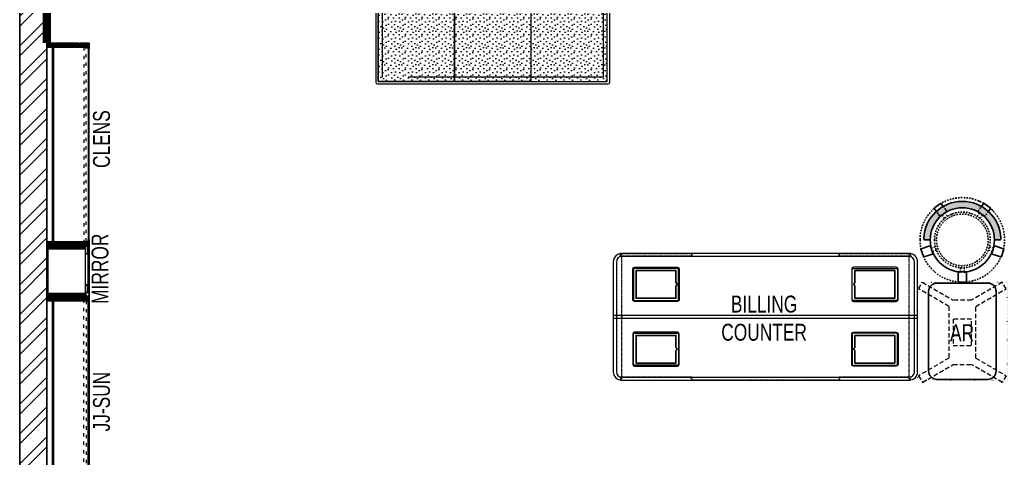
# Model space of a CAD drawing. Header units: feet. Extents: x 6878908 to 6889681, y -5585567 to -5569541.
# Drawn here: x 6879562 to 6885404, y -5576833 to -5574238 of the extents above; entities that cross this region are included whole.
import ezdxf

# ---------------------------------------------------------------- set-up
doc = ezdxf.new("R2010")
doc.units = ezdxf.units.FT
doc.header["$LTSCALE"] = 33
doc.header["$MEASUREMENT"] = 0
for name, pattern in [('ACAD_ISO03W100', [30, 12, -18]), ('DASHDOT2', [0.5, 0.25, -0.125, 0, -0.125]), ('DOT', [0.25, 0, -0.25]), ('HIDDEN2', [4.7624999999999975, 3.174999999999998, -1.587499999999999]), ('HIDDENX2', [0.75, 0.5, -0.25])]:
    doc.linetypes.add(name, pattern=pattern)
doc.layers.add('A-WALL', color=1, linetype='Continuous')
for name, color, linetype, lineweight in [('HATCH', 9, 'Continuous', 9), ('LENS-DIM', 252, 'Continuous', 5), ('LENS-HATCH', 251, 'Continuous', 5), ('LENS-TEXT', 31, 'Continuous', 5), ('LENS_TEXT', 31, 'Continuous', 5), ('LK-FF&E FLOOR', 1, 'Continuous', 9), ('LK-FF&E WALL', 1, 'Continuous', 9), ('LK-MIRROR', 133, 'Continuous', 13), ('LN-ELEVATION-1', 81, 'Continuous', 25), ('LN-ELEVATION-2', 103, 'Continuous', 20), ('LN-ELEVATION-3', 125, 'Continuous', 18), ('LN-ELEVATION-4', 145, 'Continuous', 13), ('LN-ELEVATION-5', 167, 'Continuous', 5), ('LN-HATCH', 251, 'Continuous', 0), ('PLANO-TXT', 252, 'Continuous', 5)]:
    doc.layers.add(name, color=color, linetype=linetype, lineweight=lineweight)
doc.styles.add('LK TXT', font='GILC____.TTF', dxfattribs={"height": 100})

# ---------------------------------------------------------------- blocks, each defined once
blk = doc.blocks.new('A$C6595be2a')
at = {"layer": 'LN-HATCH'}
h = blk.add_hatch(dxfattribs=at)
h.set_pattern_fill('ANSI32', color=256, scale=333, angle=180)
h.set_pattern_definition([(225, (-7170828.59730613, 5284752.689667227), (88.29995930067012, -88.29995930067015), []), (225, (-7170887.463945565, 5284752.689667227), (88.29995930067012, -88.29995930067015), [])])
h.paths.add_polyline_path([(-4213, 12586), (-4373, 12586), (-4373, -2895.837976916693), (-4213, -2895.837976916693), (-4213, 9637), (-3936, 9637), (-3936, 9797), (-4213, 9797), (-4213, 10649), (-3864.500000000001, 10649), (-3864.500000000001, 10799), (-4213, 10799), (-4213, 12426), (-3066, 12426), (-3066, 11493), (-2906, 11493), (-2906, 12426), (3000, 12426), (3000, 11493), (3160, 11493), (3160, 12426), (4307, 12426), (4307, 10799), (3958.5, 10799), (3958.5, 10649), (4307, 10649), (4307, 9797), (4030, 9797), (4030, 9637), (4307, 9637), (4307, -2895.837976916693), (4467, -2895.837976916693), (4467, 9797), (4467, 12586), (4307, 12586)])
h.paths.add_polyline_path([(-27, 8736), (796, 8736), (796, 9616), (-27, 9616)], flags=17)
h.paths.add_polyline_path([(-3066, 10799), (-3414.5, 10799), (-3414.5, 10649), (-3066, 10649), (-3066, 9797), (-3329, 9797), (-3329, 9637), (-2906, 9637), (-2906, 10838), (-3066, 10838)], flags=17)
h.paths.add_polyline_path([(3160, 10799), (3508.5, 10799), (3508.5, 10649), (3160, 10649), (3160, 9797), (3423, 9797), (3423, 9637), (3000, 9637), (3000, 10838), (3160, 10838)], flags=17)
h.paths.add_polyline_path([(710, -2738), (710, -3439.837976916693), (10, -3439.837976916693), (10, -2449), (710, -2449)])
h.paths.add_polyline_path([(0, 1959), (553, 1959), (553, 2619), (0, 2619)])
at = {"layer": 'A-WALL'}
for points in [[(-4213, -2895.837976916693), (-4213, 9637), (-3936, 9637), (-3936, 9797), (-4213, 9797), (-4213, 10649), (-3864.500000000001, 10649), (-3864.500000000001, 10799), (-4213, 10799), (-4213, 12426), (-3066, 12426), (-3066, 11493), (-2906, 11493), (-2906, 12426), (3000, 12426)], [(4467, -2895.837976916693), (4467, 9797), (4467, 12586), (4307, 12586), (-4213, 12586), (-4373, 12586), (-4373, -2895.837976916693)]]:
    blk.add_lwpolyline(points, dxfattribs=at)
blk = doc.blocks.new('JJ SH 1200')
at = {"layer": 'LN-HATCH', "ltscale": 0.5}
h = blk.add_hatch(dxfattribs=at)
h.set_pattern_fill('ANSI31', color=256, scale=2)
h.set_pattern_definition([(45, (4097187.330767878, 1708800.267299229), (-4.490128060534575, 4.490128060534575), [])])
h.paths.add_polyline_path([(792.0591651862488, 220), (792.0591651862488, 30), (786.0591651862486, 30), (786.0591651862486, 20), (792.0591651862488, 20), (792.0591651862488, -24), (767.0591651862488, -24), (767.0591651862488, 220)])
h.paths.add_polyline_path([(-382.9408348137513, 180), (767.0591651862488, 180), (767.0591651862488, 186), (-382.9408348137513, 186)])
h.paths.add_polyline_path([(757.0591651862486, -24), (757.0591651862486, -30), (792.0591651862488, -30), (792.0591651862488, -24)])
h.paths.add_polyline_path([(-407.9408348137512, 220), (-407.9408348137512, 30), (-401.9408348137512, 30), (-401.9408348137512, 20), (-407.9408348137512, 20), (-407.9408348137512, -24), (-382.9408348137513, -24), (-382.9408348137513, 220)])
h.paths.add_polyline_path([(-372.9408348137513, -24), (-372.9408348137513, -30), (-407.9408348137512, -30), (-407.9408348137512, -24)])
at = {"layer": 'LN-ELEVATION-1', "ltscale": 0.5}
for points in [[(-407.9408348137512, 220), (-407.9408348137512, 30), (-401.9408348137512, 30), (-401.9408348137512, 20), (-407.9408348137512, 20), (-407.9408348137512, -24), (-382.9408348137513, -24), (-382.9408348137513, 220)], [(-382.9408348137513, 180), (767.0591651862488, 180), (767.0591651862488, 186), (-382.9408348137513, 186)], [(792.0591651862488, 220), (792.0591651862488, 30), (786.0591651862486, 30), (786.0591651862486, 20), (792.0591651862488, 20), (792.0591651862488, -24), (767.0591651862488, -24), (767.0591651862488, 220)], [(-372.9408348137513, -24), (-372.9408348137513, -30), (-407.9408348137512, -30), (-407.9408348137512, -24)], [(757.0591651862486, -24), (757.0591651862486, -30), (792.0591651862488, -30), (792.0591651862488, -24)]]:
    blk.add_lwpolyline(points, close=True, dxfattribs=at)
at = {"layer": 'LN-ELEVATION-3', "ltscale": 0.5}
for p, q in [((767.0591651862488, 220), (-382.9408348137513, 220)), ((757.0591651862486, -24), (-372.9408348137513, -24)), ((-372.9408348137513, -30), (757.0591651862486, -30))]:
    blk.add_line(p, q, dxfattribs=at)
at = {"layer": 'LN-ELEVATION-4', "linetype": 'ACAD_ISO03W100', "ltscale": 0.05}
blk.add_lwpolyline([(767.0591651862488, 0), (-382.9408348137513, 0), (-382.9408348137513, -12), (767.0591651862488, -12)], close=True, dxfattribs=at)
blk = doc.blocks.new('MIRROR')
at = {"layer": 'LN-HATCH', "ltscale": 0.5}
h = blk.add_hatch(dxfattribs=at)
h.set_pattern_fill('ANSI31', color=256, scale=2)
h.set_pattern_definition([(45, (4060433.741624544, 1708720.786904081), (-4.490128060534575, 4.490128060534575), [])])
h.paths.add_polyline_path([(212.944788963403, 101.3407590774622), (230.944788963403, 101.3407590774622), (230.944788963403, -127.6592409225377), (212.944788963403, -127.6592409225377)])
h.paths.add_polyline_path([(230.944788963403, 95.34075907746227), (494.9447889634027, 95.34075907746227), (494.9447889634027, 101.3407590774622), (230.944788963403, 101.3407590774622)])
h.paths.add_polyline_path([(512.9447889634027, 101.3407590774622), (494.9447889634027, 101.3407590774622), (494.9447889634027, -127.6592409225377), (512.9447889634027, -127.6592409225377)])
at = {"layer": 'Defpoints'}
blk.add_lwpolyline([(512.9447889634027, 101.3407590774622), (212.944788963403, 101.3407590774622), (212.944788963403, -148.6592409225377), (512.9447889634027, -148.6592409225377)], close=True, dxfattribs=at)
at = {"layer": 'LN-ELEVATION-1'}
for points in [[(212.944788963403, 101.3407590774622), (230.944788963403, 101.3407590774622), (230.944788963403, -127.6592409225377), (212.944788963403, -127.6592409225377)], [(230.944788963403, 95.34075907746227), (494.9447889634027, 95.34075907746227), (494.9447889634027, 101.3407590774622), (230.944788963403, 101.3407590774622)], [(512.9447889634027, 101.3407590774622), (494.9447889634027, 101.3407590774622), (494.9447889634027, -127.6592409225377), (512.9447889634027, -127.6592409225377)], [(259.944788963403, -141.6592409225377), (259.944788963403, -127.6592409225377), (214.944788963403, -127.6592409225377), (214.944788963403, -148.6592409225377), (223.944788963403, -148.6592409225377), (223.944788963403, -147.1592409225377), (216.444788963403, -147.1592409225377), (216.444788963403, -141.6592409225377)], [(442.944788963403, -141.6592409225377), (442.944788963403, -127.6592409225377), (487.9447889634028, -127.6592409225377), (487.9447889634028, -148.6592409225377), (478.9447889634026, -148.6592409225377), (478.9447889634026, -147.1592409225377), (486.4447889634027, -147.1592409225377), (486.4447889634027, -141.6592409225377)], [(504.944788963403, -148.6592409225377), (504.944788963403, -147.1592409225377), (509.444788963403, -147.1592409225377), (509.444788963403, -129.1592409225377), (487.9447889634028, -129.1592409225377), (487.9447889634028, -127.6592409225377), (510.9447889634028, -127.6592409225377), (510.9447889634028, -148.6592409225377)]]:
    blk.add_lwpolyline(points, close=True, dxfattribs=at)
at = {"layer": 'LN-ELEVATION-2', "color": 4, "lineweight": 0}
blk.add_lwpolyline([(216.444788963403, -141.6592409225377), (486.4447889634027, -141.6592409225377), (486.4447889634027, -147.1592409225377), (216.444788963403, -147.1592409225377)], close=True, dxfattribs=at)
at = {"layer": 'LN-ELEVATION-2'}
blk.add_lwpolyline([(259.944788963403, -141.6592409225377), (442.944788963403, -141.6592409225377), (442.944788963403, -127.6592409225377), (259.944788963403, -127.6592409225377)], close=True, dxfattribs=at)
at = {"layer": 'LN-ELEVATION-4', "ltscale": 0.5}
blk.add_line((478.9447889634026, -148.6592409225377), (223.944788963403, -148.6592409225377), dxfattribs=at)
blk = doc.blocks.new('I-PAD Frame')
at = {"color": 3, "linetype": 'Continuous'}
blk.add_lwpolyline([(357868.7410323084, -232321.1361381283), (358122.7410323085, -232321.1361381283, 0.4142135623713902), (358132.7410323086, -232311.1361381283), (358132.7410323086, -232129.1361381283, 0.4142135623713902), (358122.7410323085, -232119.1361381283), (357868.7410323084, -232119.1361381283, 0.4142135623713902), (357858.7410323085, -232129.1361381283), (357858.7410323085, -232311.1361381283, 0.4142135623713902)], format="xyb", close=True, dxfattribs=at)
at = {"color": 3, "linetype": 'Continuous', "lineweight": 25}
blk.add_lwpolyline([(358113.2410323085, -232229.6755301424), (358113.2410323085, -232302.1361381283), (357878.2410323086, -232302.1361381283), (357878.2410323086, -232138.1361381283), (358113.2410323085, -232138.1361381283), (358113.2410323085, -232210.5967461141, 0.3275382217372251), (358114.6410323081, -232212.5046245168, -0.733799385757267), (358114.6410323086, -232227.7676517396, 0.3275382217372252)], format="xyb", close=True, dxfattribs=at)
blk = doc.blocks.new('Billing Counter 1800')
at = {"color": 5, "linetype": 'HIDDENX2', "ltscale": 0.025}
for p, q in [((-849.9999978118577, -374.9978339364752), (-850.0000002956948, 375)), ((849.9999976539983, -374.9978339364752), (850.0000001378356, 375))]:
    blk.add_line(p, q, dxfattribs=at)
at = {"color": 0, "linetype": 'Continuous'}
for p, q in [((850, 375), (-850, 375)), ((900, -325), (900, 325)), ((-850, -375), (850, -375))]:
    blk.add_line(p, q, dxfattribs=at)
at = {"color": 2, "linetype": 'Continuous'}
blk.add_line((849, -375), (849.9999976539983, -374.9978339364752), dxfattribs=at)
at = {"color": 2, "linetype": 'HIDDENX2', "ltscale": 0.025}
for points in [[(-857.9999984272289, 375), (-437.4115580061916, 375), (-437.4115580851212, 358), (-857.9999985061586, 358)], [(435.3333326776046, 375), (-435.2551077436656, 375), (-435.2551076647359, 358), (435.3333327565342, 358)], [(437.3333327565342, 375), (857.9217731775715, 375), (857.9217730986419, 358), (437.3333326776046, 358)], [(-857.9999984272289, -375), (-437.4115580061916, -375), (-437.4115580851212, -358), (-857.9999985061586, -358)], [(435.3333326776046, -375), (-435.2551077436656, -375), (-435.2551076647359, -358), (435.3333327563014, -358)], [(437.3333327563013, -375), (857.9217731775715, -375), (857.9217730986419, -358), (437.3333326776046, -358)]]:
    blk.add_lwpolyline(points, close=True, dxfattribs=at)
at = {"color": 5, "linetype": 'Continuous'}
for points in [[(-780.9166655030566, 97.25000000000001), (-513.9166655030567, 97.25000000000001), (-513.9166655030567, 286.25), (-780.9166655030566, 286.25)], [(780.9166655030566, 97.25000000000001), (513.9166655030567, 97.25000000000001), (513.9166655030567, 286.25), (780.9166655030566, 286.25)], [(-780.9166655030566, -97.25000000000001), (-513.9166655030567, -97.25000000000001), (-513.9166655030567, -286.25), (-780.9166655030566, -286.25)], [(780.9166655030566, -97.25000000000001), (513.9166655030567, -97.25000000000001), (513.9166655030567, -286.25), (780.9166655030566, -286.25)]]:
    blk.add_lwpolyline(points, close=True, dxfattribs=at)
at = {"color": 5, "linetype": 'HIDDENX2', "ltscale": 0.025}
blk.add_lwpolyline([(850, 8.5), (-850, 8.5), (-850, -8.5), (850, -8.5)], close=True, dxfattribs=at)
at = {"color": 0, "linetype": 'Continuous'}
for centre, radius, start, end in [((-850, 325), 50.0000000000291, 90, 180), ((849.999999999767, 325), 50.00000000005822, 0, 90), ((849.999999999767, -325), 50.0000000000291, 270, 0)]:
    blk.add_arc(centre, radius, start, end, dxfattribs=at)
at = {"layer": 'LN-ELEVATION-2'}
blk.add_line((-900, 325), (-900, -325), dxfattribs=at)
for points in [[(850, 375), (-850, 375, 0.4142135623725836), (-900, 325), (-900, -325, 0.4142135623725836), (-850, -375), (850, -375, 0.4142135623725837), (900, -325), (900, 325, 0.4142135623725836)], [(850, 357), (-850, 357, 0.4142135623730951), (-882, 325), (-882, -325, 0.4142135623730951), (-850, -357), (850, -357, 0.4142135623730951), (882, -325), (882, 325, 0.4142135623730951)]]:
    blk.add_lwpolyline(points, format="xyb", close=True, dxfattribs=at)
blk.add_lwpolyline([(-900, -8.5), (900, -8.5), (900, 8.5), (-900, 8.5)], close=True, dxfattribs=at)
blk.add_arc((-850, -325), 50.00000000005822, 180, 270, dxfattribs=at)
at = {"color": 2, "linetype": 'Continuous', "xscale": -1, "rotation": 180}
blk.add_blockref('I-PAD Frame', (-358643.1576978308, -232028.3861380983), dxfattribs=at)
at = {"color": 2, "linetype": 'Continuous', "rotation": 180}
blk.add_blockref('I-PAD Frame', (358643.1576977922, -232028.3861381579), dxfattribs=at)
at = {"color": 2, "linetype": 'Continuous'}
blk.add_blockref('I-PAD Frame', (-358643.1576978113, 232028.3861381281), dxfattribs=at)
at = {"color": 2, "linetype": 'Continuous', "xscale": -1}
blk.add_blockref('I-PAD Frame', (358643.1576978117, 232028.3861381281), dxfattribs=at)
at = {"layer": 'LENS-TEXT', "color": 0, "linetype": 'Continuous', "ltscale": 3, "insert": (-7.865375894587486, -8.871815700083971), "char_height": 100, "attachment_point": 5, "style": 'LK TXT'}
blk.add_mtext_dynamic_manual_height_columns('BILLING COUNTER', width=353.0555573365615, gutter_width=0.5, heights=[0], dxfattribs=at)
blk = doc.blocks.new('AR')
at = {"layer": 'LN-ELEVATION-2', "linetype": 'DOT', "lineweight": 25}
blk.add_lwpolyline([(0, 13.41378593863919), (530, 13.41378593863919), (530, 593.4137859386392), (0, 593.4137859386392)], close=True, dxfattribs=at)
at = {"layer": 'LN-ELEVATION-2', "lineweight": 25}
blk.add_lwpolyline([(465, 68.22063546301797), (465, 538.2206354630179, 0.4142135623730951), (415, 588.2206354630177), (115, 588.2206354630177, 0.4142135623730951), (65, 538.2206354630179), (65, 68.22063546301797, 0.4142135623730951), (115, 18.22063546301797), (415, 18.22063546301797, 0.4142135623730951)], format="xyb", close=True, dxfattribs=at)
at = {"layer": 'LN-ELEVATION-4', "linetype": 'HIDDEN2', "ltscale": 0.25}
for points in [[(185.8456009030342, 448.8780772723258), (5.888936847448348, 554.0078910568263), (28.48512306064368, 593.350836840691), (211.0874861851335, 486.6754184374586)], [(344.154399111867, 448.8780772762837), (524.1110631600021, 554.0078910947777), (501.5148769393563, 593.3508368753828), (318.9125138223171, 486.6754184374586)], [(211.0874861851335, 486.6754184376913), (318.9125138223171, 486.6754184376913)], [(185.8456009030342, 144.472759603057), (185.8456009030342, 448.8780772723258)], [(344.154399111867, 448.8780772762837), (344.154399111867, 144.4727595990989)], [(185.8456009030342, 144.472759603057), (5.888936847448348, 39.34294581855647), (28.48512306064368, 3.46917659e-08), (211.0874861851335, 106.6754184379242)], [(344.154399111867, 144.4727595990989), (524.1110631600021, 39.34294578060508), (501.5148769393563, 0), (318.9125138223171, 106.6754184379242)], [(318.9125138223171, 106.6754184376914), (211.0874861851335, 106.6754184376914)]]:
    blk.add_lwpolyline(points, dxfattribs=at)
blk.add_lwpolyline([(210.8456009030342, 373.9866790841333), (319.154399111867, 373.9866790841333), (319.154399111867, 219.3641577917151), (210.8456009030342, 219.3641577917151)], close=True, dxfattribs=at)
blk = doc.blocks.new('DR STOOL')
at = {"layer": 'HATCH'}
h = blk.add_hatch(dxfattribs=at)
h.set_pattern_fill('ANSI36', color=250, angle=-90.00000000000001)
h.set_pattern_definition([(315, (-227.8099174643867, 917.3997257252777), (6.173926083235043, -1.683798022700468), [7.9375, -1.587499999999999, 0, -1.587499999999999])])
edge = h.paths.add_edge_path()
edge.add_line((-190.0000000041909, 4.511094e-10), (-218.6899174675346, 4.511094e-10))
edge.add_arc((-218.6899174670689, 9.120000000388245), 9.119999999940092, 177.6119845363388, 269.9999999996136, ccw=False)
edge.add_arc((-1.8626451e-09, 3.565219e-10), 228.000000002257, 2.3880154632688004, 177.6119845367313, ccw=False)
edge.add_arc((218.6899174633436, 9.120000000497384), 9.120000000051716, -90.00000000034493, 2.3880154629299, ccw=False)
edge.add_line((218.6899174633436, 4.511094e-10), (190, 4.511094e-10))
edge.add_arc((-1.8626451e-09, 4.511094e-10), 190.000000001979, -1.27e-14, 180)
at = {"layer": 'LN-ELEVATION-1', "color": 1, "ltscale": 100}
for p, q in [((-165.2704676063731, 189.0243927398114), (-165.9069543029182, 185.0820035930228)), ((-165.9069543029182, 185.0820035930228), (-153.8003208162263, 168.3135803133482)), ((-128.6221585394814, 215.4841044476634), (-165.2704676063731, 189.0243927398114)), ((-124.7228340068832, 214.8545704018979), (-128.6221585394814, 215.4841044476634)), ((-112.6981821293011, 198.1996966340157), (-124.7228340068832, 214.8545704018979)), ((124.7553772013634, 214.9803744515593), (112.5488144652918, 198.2845540212292)), ((128.7014972954057, 215.5933048763618), (124.7553772013634, 214.9803744515593)), ((128.7014972954057, 215.5933048763618), (124.7553772013634, 214.9803744515593)), ((165.1911288509145, 188.915192311113), (128.7014972954057, 215.5933048763618)), ((165.1911288509145, 188.915192311113), (128.7014972954057, 215.5933048763618)), ((153.6734594982117, 168.4294150282658), (165.7973639420234, 185.0121775862135)), ((165.7973639420234, 185.0121775862135), (165.1911288509145, 188.915192311113)), ((165.7973639420234, 185.0121775862135), (165.1911288509145, 188.915192311113)), ((-242.9550312487409, -52.24013893969095), (-244.7482102331705, -55.75945052818861)), ((-244.7482102331705, -55.75945052818861), (-230.7800458371639, -98.74904560100549)), ((-191.2928382232785, -35.45407700946089), (-242.9550312487409, -52.24013893969095)), ((-187.9259491492994, -37.1695928365807), (-191.2928382232785, -35.45407700946089)), ((-184.1424400564283, -48.81403796559607), (-187.9259491492994, -37.1695928365807)), ((188.0651108901948, -36.96233201187715), (184.0504167033359, -49.19388854173303)), ((191.3981811110861, -35.27656588272658), (188.0651108901948, -36.96233201187715)), ((243.0100176925771, -52.21682526778022), (191.3981811110861, -35.27656588272658)), ((230.715890809428, -98.7280946081737), (244.8123673382215, -55.78040257930116)), ((244.8123673382215, -55.78040257930116), (243.0100176925771, -52.21682526778022)), ((-230.7800458371639, -98.74904560100549), (-227.2218665438704, -100.5620286722478)), ((-227.2218665438704, -100.5620286722478), (-175.5596735184081, -83.7759667420105)), ((-173.8639617776498, -80.4479453730819), (-177.8421125086024, -68.2044548037811)), ((-175.5596735184081, -83.7759667420105), (-173.8639617776498, -80.4479453730819)), ((177.6922140880488, -68.56540505095472), (173.8739495249465, -80.1985000452405)), ((173.8739495249465, -80.1985000452405), (175.5794035866856, -83.5704969359358)), ((175.5794035866856, -83.5704969359358), (227.1912401677109, -100.5107563209894)), ((227.1912401677109, -100.5107563209894), (230.715890809428, -98.7280946081737)), ((-22.72193054761737, -190.2142363802995), (-25.39390889601782, -192.886214728569)), ((-25.39390889601782, -192.886214728569), (-25.39390889601782, -247.2070584567482)), ((-10.47823652112856, -190.2142363802995), (-22.72193054761737, -190.2142363802995)), ((22.78362171910703, -190.2142363802995), (9.910054048988968, -190.2142363802995)), ((25.42475448176265, -192.8553691428751), (22.78362171910703, -190.2142363802995)), ((25.42475448176265, -247.1762128710543), (25.42475448176265, -192.8553691428751)), ((-25.39390889601782, -247.2070584567482), (-22.60096735274419, -250)), ((-22.60096735274419, -250), (22.60096735274419, -250)), ((22.60096735274419, -250), (25.42475448176265, -247.1762128710543))]:
    blk.add_line(p, q, dxfattribs=at)
at = {"layer": 'LN-ELEVATION-1', "linetype": 'DASHDOT2'}
for p, q in [((-92.92521573789418, 170.8129362839827), (-112.6981821293011, 198.1996966340157)), ((112.5488144652918, 198.2845540212292), (92.69529851106927, 171.1294289919315)), ((-153.8003208162263, 168.3135803133482), (-134.1093360339291, 141.0403694751003)), ((-134.1093360339291, 141.0403694751003), (-130.4219571123831, 140.4450534014686)), ((-130.4219571123831, 140.4450534014686), (-119.9844727469608, 147.9808124662595)), ((-119.9844727469608, 147.9808124662595), (-105.3687285655178, 126.9741353208374)), ((-103.4542870586738, 159.9154408004979), (-93.52748446213081, 167.0824927485227)), ((-88.15393704269081, 139.4771787207864), (-103.4542870586738, 159.9154408004979)), ((-93.52748446213081, 167.0824927485227), (-92.92521573789418, 170.8129362839827)), ((103.6608748426661, 159.8406005539291), (88.19885099539533, 139.4487815762331)), ((92.69529851106927, 171.1294289919315), (93.26858203159645, 167.4385604566923)), ((93.26858203159645, 167.4385604566923), (103.6608748426661, 159.8406005539291)), ((105.4096150295809, 126.94019481352), (120.1194891873747, 147.8074627162714)), ((120.1194891873747, 147.8074627162714), (130.0033113472163, 140.5812532722048)), ((130.0033113472163, 140.5812532722048), (133.7372852512635, 141.1612321265929)), ((133.7372852512635, 141.1612321265929), (153.6734594982117, 168.4294150282658)), ((-159.954806596972, -40.49024384317454), (-184.1424400564283, -48.81403796559607)), ((184.0504167033359, -49.19388854173303), (159.8786162491887, -40.79004861696012)), ((-177.8421125086024, -68.2044548037811), (-153.4148110738024, -60.73628028803068)), ((153.3006618716754, -61.02382378749462), (177.6922140880488, -68.56540505095472)), ((-10.92024635523557, -164.6382343793375), (-10.47823652112856, -190.2142363802995)), ((9.910054048988968, -190.2142363802995), (10.35584833659231, -164.674698740353))]:
    blk.add_line(p, q, dxfattribs=at)
at = {"layer": 'LN-ELEVATION-1', "color": 1, "ltscale": 100}
blk.add_lwpolyline([(-190.0000000023283, 0), (-218.6899174656719, 0, -0.4264743413925903), (-227.8019973598421, 9.5, -0.959166304662544), (227.8019973593764, 9.5, -0.4264743413925903), (218.6899174647406, 0), (190.0000000013969, 0)], format="xyb", dxfattribs=at)
at = {"layer": 'LN-ELEVATION-1', "linetype": 'DASHDOT2'}
for radius in [250, 165, 153]:
    blk.add_circle((0, 0), radius, dxfattribs=at)
at = {"layer": 'LN-ELEVATION-1', "color": 1, "ltscale": 100}
blk.add_circle((0, 0), 190, dxfattribs=at)
blk = doc.blocks.new('3 seater Bench 1385')
at = {"layer": 'LENS-HATCH', "lineweight": 0}
h = blk.add_hatch(dxfattribs=at)
h.set_pattern_fill('STIP1', color=177, scale=100, angle=269.9999999999999, pattern_type=2)
h.set_pattern_definition([(270, (6617025.245374651, -170439.1063060568), (100, -1.516e-13), [0, -100]), (270, (6617009.245374652, -170451.1063060568), (100, -1.516e-13), [0, -100]), (270, (6616985.245374652, -170446.1063060568), (100, -1.516e-13), [0, -100]), (270, (6616962.245374652, -170481.1063060568), (100, -1.516e-13), [0, -100]), (270, (6616998.245374652, -170478.1063060568), (100, -1.516e-13), [0, -100]), (270, (6617022.245374652, -170505.1063060568), (100, -1.516e-13), [0, -100]), (270, (6617029.245374651, -170470.1063060568), (100, -1.516e-13), [0, -100]), (270, (6616988.245374651, -170512.1063060568), (100, -1.516e-13), [0, -100]), (270, (6616956.245374652, -170507.1063060568), (100, -1.516e-13), [0, -100]), (270, (6616941.245374651, -170433.1063060568), (100, -1.516e-13), [0, -100]), (270, (6616961.245374652, -170451.1063060568), (100, -1.516e-13), [0, -100]), (270, (6616942.245374652, -170465.1063060568), (100, -1.516e-13), [0, -100]), (270, (6617006.245374652, -170526.1063060568), (100, -1.516e-13), [0, -100]), (270, (6616981.245374652, -170494.1063060568), (100, -1.516e-13), [0, -100]), (270, (6617014.245374652, -170486.1063060568), (100, -1.516e-13), [0, -100]), (270, (6617005.245374651, -170503.1063060568), (100, -1.516e-13), [0, -100]), (270, (6616978.245374651, -170467.1063060568), (100, -1.516e-13), [0, -100]), (270, (6617032.245374652, -170495.1063060568), (100, -1.516e-13), [0, -100]), (270, (6616973.245374651, -170526.1063060568), (100, -1.516e-13), [0, -100]), (270, (6616943.245374651, -170523.1063060568), (100, -1.516e-13), [0, -100])])
h.paths.add_polyline_path([(677.5000000004657, 227.5), (225.8333333334885, 227.5), (225.8333333334885, -227.5), (677.5000000004657, -227.5)])
h.paths.add_polyline_path([(-225.8333333334885, 227.5), (225.8333333334885, 227.5), (225.8333333334885, -227.5), (-225.8333333334885, -227.5)])
h.paths.add_polyline_path([(-677.5000000004657, 227.5), (-225.8333333334885, 227.5), (-225.8333333334885, -227.5), (-677.5000000004657, -227.5)])
at = {"layer": 'LN-ELEVATION-2', "ltscale": 0.5}
for points in [[(-677.5000000004657, 227.5), (-225.8333333334885, 227.5), (-225.8333333334885, -227.5), (-677.5000000004657, -227.5)], [(-225.8333333334885, 227.5), (225.8333333334885, 227.5), (225.8333333334885, -227.5), (-225.8333333334885, -227.5)], [(677.5000000004657, 227.5), (225.8333333334885, 227.5), (225.8333333334885, -227.5), (677.5000000004657, -227.5)]]:
    blk.add_lwpolyline(points, close=True, dxfattribs=at)
at = {"layer": 'LN-ELEVATION-5', "ltscale": 0.5}
blk.add_lwpolyline([(682.4999999995343, 242.5), (-682.5000000004655, 242.5, 0.4142135623730951), (-692.5000000004655, 232.5), (-692.5000000004655, -232.5, 0.4142135623730951), (-682.5000000004655, -242.5), (682.4999999995343, -242.5, 0.4142135623730951), (692.4999999995343, -232.5), (692.4999999995343, 232.5, 0.4142135623730951)], format="xyb", close=True, dxfattribs=at)
blk.add_lwpolyline([(677.4999999995343, 227.5), (-677.5000000004657, 227.5), (-677.5000000004657, -227.5), (677.4999999995343, -227.5)], close=True, dxfattribs=at)
at = {"layer": 'LN-ELEVATION-5', "linetype": 'HIDDEN2', "ltscale": 11}
blk.add_lwpolyline([(-652.5000000004657, 202.5), (652.5000000004657, 202.5), (652.5000000004657, -202.5), (-652.5000000004657, -202.5)], close=True, dxfattribs=at)

msp = doc.modelspace()

# ---------------------------------------------------------------- linework, layer by layer
at = {"layer": 'LENS-DIM', "color": 2}
msp.add_lwpolyline([(6879721.599625484, -5584863.337536768), (6879721.599625484, -5572490.418548309), (6881028.599625483, -5572490.418548309), (6881028.599625483, -5571289.418548309), (6880868.599625483, -5571289.418548309), (6880868.599625483, -5571328.41854831), (6879721.599625484, -5571328.41854831), (6879721.599625484, -5569701.418548309), (6880800.543015997, -5569701.418548309), (6880868.599625483, -5569701.418548309), (6880868.599625483, -5570634.418548308), (6881028.599624995, -5570634.418524996), (6881028.599624995, -5569701.418548309), (6886934.599625483, -5569701.418548309)], dxfattribs=at)
at = {"layer": 'LK-MIRROR', "linetype": 'ACAD_ISO03W100', "ltscale": 0.05, "const_width": 50}
msp.add_lwpolyline([(6880757.599625483, -5574090.418548309), (6879721.599625484, -5574090.418548309), (6879721.599625484, -5574376.418548309)], dxfattribs=at)

# ---------------------------------------------------------------- block references
at = {"layer": 'LENS-DIM', "color": 2}
msp.add_blockref('A$C6595be2a', (6883934.599625483, -5582127.418548309), dxfattribs=at)
at = {"layer": 'LK-FF&E FLOOR'}
for name, p in [('3 seater Bench 1385', (6882360.170000765, -5574375.319189432)), ('Billing Counter 1800', (6883973.099625483, -5575995.813469439))]:
    msp.add_blockref(name, p, dxfattribs=at)
at = {"layer": 'LK-FF&E FLOOR', "xscale": -1}
for name, p in [('DR STOOL', (6885138.099625483, -5575540.813469437)), ('AR', (6885403.099625484, -5576384.227255377))]:
    msp.add_blockref(name, p, dxfattribs=at)
at = {"layer": 'LK-FF&E WALL', "rotation": 90.00000000000003}
msp.add_blockref('JJ SH 1200', (6879941.599625483, -5575168.477713495), dxfattribs=at)
at = {"layer": 'LK-FF&E WALL', "xscale": -1, "rotation": 90}
for name, p in [('MIRROR', (6879822.940384561, -5575363.473759345)), ('JJ SH 1200', (6879941.599625483, -5576284.359383123))]:
    msp.add_blockref(name, p, dxfattribs=at)

# ---------------------------------------------------------------- texts
at = {"layer": 'LENS-TEXT', "color": 0, "linetype": 'Continuous', "ltscale": 3, "insert": (6885136.442588577, -5576090.297913496), "char_height": 100, "attachment_point": 5, "style": 'LK TXT'}
msp.add_mtext_dynamic_manual_height_columns('AR', width=237.4408088319178, gutter_width=12.5, heights=[0], dxfattribs=at)
at = {"layer": 'LENS_TEXT', "linetype": 'Continuous', "ltscale": 3, "insert": (6880037.032000339, -5575711.590629686, 17940.12951759458), "char_height": 100, "width": 324.4738372093023, "attachment_point": 5, "rotation": 90.00000000000003, "style": 'LK TXT'}
msp.add_mtext('{\\C7;MIRROR}', dxfattribs=at)
at = {"layer": 'PLANO-TXT', "linetype": 'Continuous', "ltscale": 3, "char_height": 100, "width": 244.6773255813953, "attachment_point": 5, "rotation": 90.00000000000007, "style": 'LK TXT'}
for s, insert in [('CLENS', (6880045.883782913, -5574944.636524718, 17940.12951759458)), ('JJ-SUN', (6880045.883782913, -5576497.933226274, 17940.12951759458))]:
    msp.add_mtext(s, dxfattribs=dict(at, insert=insert))

doc.saveas('drawing.dxf')
